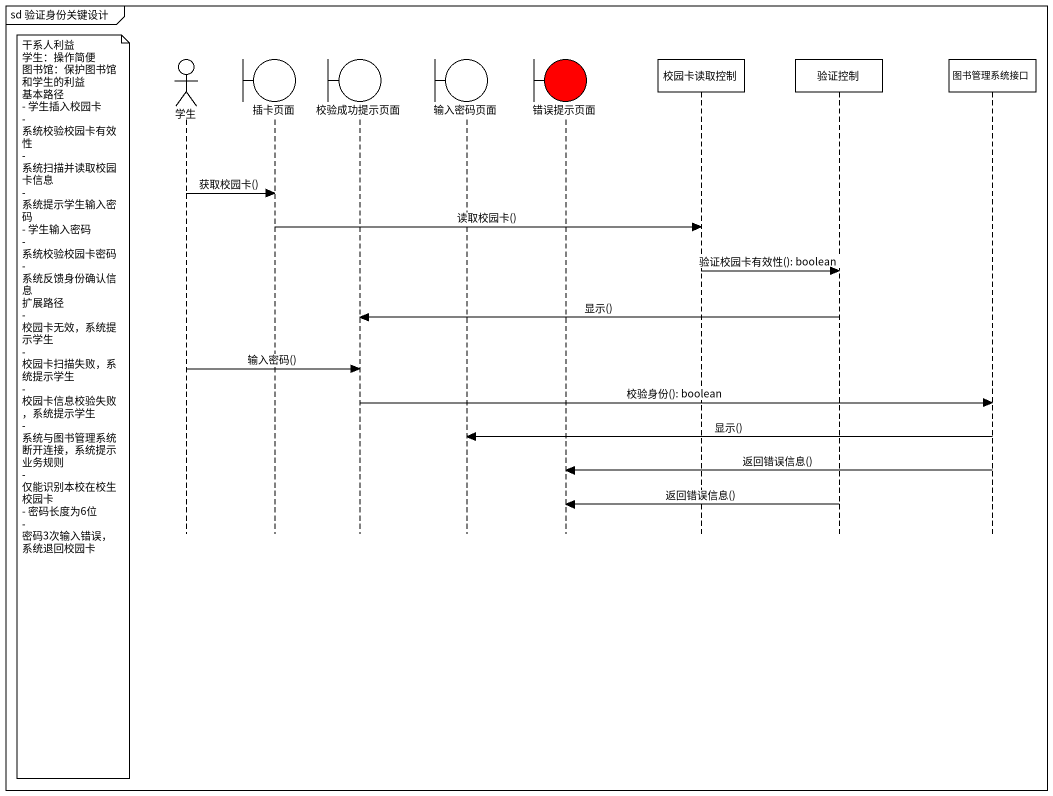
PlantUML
@startuml
mainframe sd 验证身份关键设计
hide footbox
actor 学生
boundary 插卡页面
boundary 校验成功提示页面
boundary 输入密码页面
boundary 错误提示页面 #FF0000
participant 校园卡读取控制
participant 验证控制
participant 图书管理系统接口

学生 -> 插卡页面 : 获取校园卡()
插卡页面 -> 校园卡读取控制 : 读取校园卡()
校园卡读取控制 -> 验证控制 : 验证校园卡有效性(): boolean
验证控制 -> 校验成功提示页面 : 显示()
学生 -> 校验成功提示页面 : 输入密码()
校验成功提示页面 -> 图书管理系统接口 : 校验身份(): boolean
note left of 学生
  干系人利益
  学生：操作简便
  图书馆：保护图书馆和学生的利益
  基本路径
  - 学生插入校园卡
  - 系统校验校园卡有效性
  - 系统扫描并读取校园卡信息
  - 系统提示学生输入密码
  - 学生输入密码
  - 系统校验校园卡密码
  - 系统反馈身份确认信息
  扩展路径
  - 校园卡无效，系统提示学生
  - 校园卡扫描失败，系统提示学生
  - 校园卡信息校验失败，系统提示学生
  - 系统与图书管理系统断开连接，系统提示
  业务规则
  - 仅能识别本校在校生校园卡
  - 密码长度为6位
  - 密码3次输入错误，系统退回校园卡
end note
图书管理系统接口 -> 输入密码页面 : 显示()
图书管理系统接口 -> 错误提示页面 : 返回错误信息()
验证控制 -> 错误提示页面 : 返回错误信息()
@enduml
